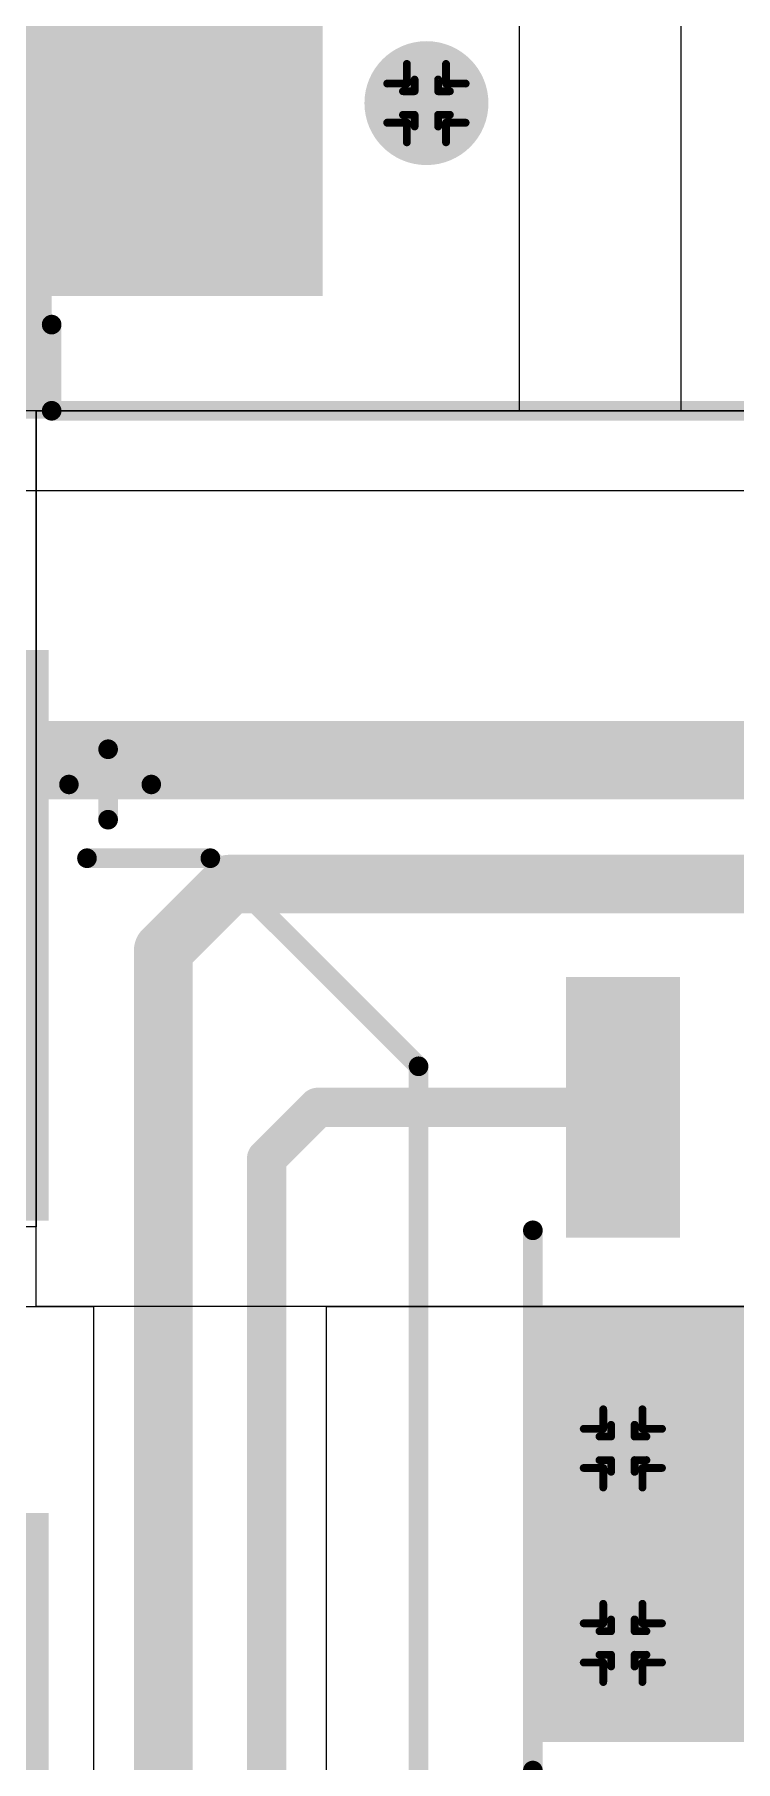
# Model space of a CAD drawing. Header units: inches. Extents: x -5 to 5258, y -4 to 5281.
# Drawn here: x 28.96 to 33.5, y 76.6 to 87.81 of the extents above; entities that cross this region are included whole.
import ezdxf

# ---------------------------------------------------------------- set-up
doc = ezdxf.new("R2010")
doc.units = ezdxf.units.IN
for name, color, linetype in [('Bottom Layer', 5, 'Continuous'), ('Bottom Solder', 6, 'Continuous'), ('Drill Drawing', 1, 'Continuous'), ('Top Layer', 1, 'Continuous'), ('Top Overlay', 2, 'Continuous'), ('Top Paste', 8, 'Continuous'), ('Top Solder', 216, 'Continuous'), ('Via Holes', 16, 'Continuous')]:
    doc.layers.add(name, color=color, linetype=linetype)

# ---------------------------------------------------------------- blocks, each defined once
blk = doc.blocks.new('8_SO_P____P___6')
at = {"layer": 'Top Layer'}
for points in [[(-3.475, 2.205), (-1.925, 2.205), (-1.925, 1.605), (-3.475, 1.605)], [(1.925, 2.205), (3.475, 2.205), (3.475, 1.605), (1.925, 1.605)], [(-1.144, 1.144), (1.144, 1.144), (1.144, -1.144), (-1.144, -1.144)], [(-3.475, 0.935), (-1.925, 0.935), (-1.925, 0.335), (-3.475, 0.335)], [(1.925, 0.935), (3.475, 0.935), (3.475, 0.335), (1.925, 0.335)], [(-3.475, -0.335), (-1.925, -0.335), (-1.925, -0.935), (-3.475, -0.935)], [(1.925, -0.335), (3.475, -0.335), (3.475, -0.935), (1.925, -0.935)], [(-3.475, -1.605), (-1.925, -1.605), (-1.925, -2.205), (-3.475, -2.205)], [(1.925, -1.605), (3.475, -1.605), (3.475, -2.205), (1.925, -2.205)]]:
    blk.add_hatch(color=1, dxfattribs=at).paths.add_polyline_path(points)
at = {"layer": 'Top Paste'}
for points in [[(-3.475, 2.205), (-1.925, 2.205), (-1.925, 1.605), (-3.475, 1.605)], [(1.925, 2.205), (3.475, 2.205), (3.475, 1.605), (1.925, 1.605)], [(-1.144, 1.144), (1.144, 1.144), (1.144, -1.144), (-1.144, -1.144)], [(-3.475, 0.935), (-1.925, 0.935), (-1.925, 0.335), (-3.475, 0.335)], [(1.925, 0.935), (3.475, 0.935), (3.475, 0.335), (1.925, 0.335)], [(-3.475, -0.335), (-1.925, -0.335), (-1.925, -0.935), (-3.475, -0.935)], [(1.925, -0.335), (3.475, -0.335), (3.475, -0.935), (1.925, -0.935)], [(-3.475, -1.605), (-1.925, -1.605), (-1.925, -2.205), (-3.475, -2.205)], [(1.925, -1.605), (3.475, -1.605), (3.475, -2.205), (1.925, -2.205)]]:
    blk.add_hatch(color=8, dxfattribs=at).paths.add_polyline_path(points)
at = {"layer": 'Top Solder'}
for points in [[(-3.545, 2.275), (-1.855, 2.275), (-1.855, 1.535), (-3.545, 1.535)], [(1.855, 2.275), (3.545, 2.275), (3.545, 1.535), (1.855, 1.535)], [(-1.214, 1.214), (1.214, 1.214), (1.214, -1.214), (-1.214, -1.214)], [(-3.545, 1.005), (-1.855, 1.005), (-1.855, 0.265), (-3.545, 0.265)], [(1.855, 1.005), (3.545, 1.005), (3.545, 0.265), (1.855, 0.265)], [(-3.545, -0.265), (-1.855, -0.265), (-1.855, -1.005), (-3.545, -1.005)], [(1.855, -0.265), (3.545, -0.265), (3.545, -1.005), (1.855, -1.005)], [(-3.545, -1.535), (-1.855, -1.535), (-1.855, -2.275), (-3.545, -2.275)], [(1.855, -1.535), (3.545, -1.535), (3.545, -2.275), (1.855, -2.275)]]:
    blk.add_hatch(color=216, dxfattribs=at).paths.add_polyline_path(points)
at = {"layer": 'Top Overlay', "const_width": 0.127}
for points in [[(-1.603, 2.489), (1.902, 2.489)], [(-3.763, 2.045), (-3.636, 1.918)], [(-3.763, 2.045), (-3.763, 1.791)], [(-3.636, 1.918), (-3.763, 1.791)], [(-1.603, -2.489), (1.902, -2.489)]]:
    blk.add_lwpolyline(points, dxfattribs=at)
at = {"layer": 'Top Overlay', "const_width": 0.0635}
for points in [[(-1.635, 2.489, 1), (-1.571, 2.489, 1)], [(1.87, 2.489, 1), (1.934, 2.489, 1)], [(-3.795, 2.045, 1), (-3.732, 2.045, 1)], [(-3.795, 2.045, 1), (-3.732, 2.045, 1)], [(-3.668, 1.918, 1), (-3.605, 1.918, 1)], [(-3.668, 1.918, 1), (-3.605, 1.918, 1)], [(-3.795, 1.791, 1), (-3.732, 1.791, 1)], [(-3.795, 1.791, 1), (-3.732, 1.791, 1)], [(-1.635, -2.489, 1), (-1.571, -2.489, 1)], [(1.87, -2.489, 1), (1.934, -2.489, 1)]]:
    blk.add_lwpolyline(points, format="xyb", close=True, dxfattribs=at)
blk = doc.blocks.new('SMC_119')
at = {"layer": 'Top Layer'}
blk.add_hatch(color=1, dxfattribs=at).paths.add_polyline_path([(-6, 2.15), (-1.9, 2.15), (-1.9, -2.15), (-6, -2.15)])
at = {"layer": 'Top Overlay'}
blk.add_hatch(color=2, dxfattribs=at).paths.add_polyline_path([(-7.239, -3.048), (-3.556, -3.048), (-3.556, -2.235), (-7.239, -2.235)])
at = {"layer": 'Top Paste'}
blk.add_hatch(color=8, dxfattribs=at).paths.add_polyline_path([(-6, 2.15), (-1.9, 2.15), (-1.9, -2.15), (-6, -2.15)])
at = {"layer": 'Top Solder'}
blk.add_hatch(color=216, dxfattribs=at).paths.add_polyline_path([(-6.102, 2.252), (-1.798, 2.252), (-1.798, -2.252), (-6.102, -2.252)])
at = {"layer": 'Top Overlay', "const_width": 0.127}
for points in [[(-3.556, -2.438), (-3.556, -2.997)], [(-3.556, -2.997), (3.581, -2.997)]]:
    blk.add_lwpolyline(points, dxfattribs=at)
at = {"layer": 'Top Overlay', "const_width": 0.0635}
for points in [[(-3.588, -2.438, 1), (-3.524, -2.438, 1)], [(-3.588, -2.997, 1), (-3.524, -2.997, 1)], [(-3.588, -2.997, 1), (-3.524, -2.997, 1)]]:
    blk.add_lwpolyline(points, format="xyb", close=True, dxfattribs=at)
blk = doc.blocks.new('50SVPF10M_136')
at = {"layer": 'Top Layer'}
for points in [[(-4.55, 0.8), (-1.05, 0.8), (-1.05, -0.8), (-4.55, -0.8)], [(1.05, 0.8), (4.55, 0.8), (4.55, -0.8), (1.05, -0.8)]]:
    blk.add_hatch(color=1, dxfattribs=at).paths.add_polyline_path(points)
at = {"layer": 'Top Paste'}
for points in [[(-4.55, 0.8), (-1.05, 0.8), (-1.05, -0.8), (-4.55, -0.8)], [(1.05, 0.8), (4.55, 0.8), (4.55, -0.8), (1.05, -0.8)]]:
    blk.add_hatch(color=8, dxfattribs=at).paths.add_polyline_path(points)
at = {"layer": 'Top Solder'}
for points in [[(-4.652, 0.902), (-0.948, 0.902), (-0.948, -0.902), (-4.652, -0.902)], [(0.948, 0.902), (4.652, 0.902), (4.652, -0.902), (0.948, -0.902)]]:
    blk.add_hatch(color=216, dxfattribs=at).paths.add_polyline_path(points)
at = {"layer": 'Top Overlay', "const_width": 0.127}
for points in [[(-3.3, 1.95), (-1.95, 3.3)], [(3.3, 3.3), (-1.95, 3.3)], [(3.3, 1.15), (3.3, 3.3)], [(-3.3, 1.15), (-3.3, 1.95)], [(-3.779, 1.033), (-3.779, 1.567)], [(-3.55, 1.287), (-4.007, 1.287)], [(-3.3, -1.95), (-3.3, -1.15)], [(3.3, -3.3), (3.3, -1.15)], [(-1.95, -3.3), (-3.3, -1.95)], [(3.3, -3.3), (-1.95, -3.3)]]:
    blk.add_lwpolyline(points, dxfattribs=at)
at = {"layer": 'Top Overlay', "const_width": 0.0635}
for points in [[(-1.982, 3.3, 1), (-1.918, 3.3, 1)], [(-1.982, 3.3, 1), (-1.918, 3.3, 1)], [(3.268, 3.3, 1), (3.332, 3.3, 1)], [(3.268, 3.3, 1), (3.332, 3.3, 1)], [(-3.332, 1.95, 1), (-3.268, 1.95, 1)], [(-3.332, 1.95, 1), (-3.268, 1.95, 1)], [(-3.81, 1.567, 1), (-3.747, 1.567, 1)], [(-4.039, 1.287, 1), (-3.975, 1.287, 1)], [(-3.582, 1.287, 1), (-3.518, 1.287, 1)], [(-3.332, 1.15, 1), (-3.268, 1.15, 1)], [(3.268, 1.15, 1), (3.332, 1.15, 1)], [(-3.81, 1.033, 1), (-3.747, 1.033, 1)], [(-3.332, -1.15, 1), (-3.268, -1.15, 1)], [(3.268, -1.15, 1), (3.332, -1.15, 1)], [(-3.332, -1.95, 1), (-3.268, -1.95, 1)], [(-3.332, -1.95, 1), (-3.268, -1.95, 1)], [(-1.982, -3.3, 1), (-1.918, -3.3, 1)], [(-1.982, -3.3, 1), (-1.918, -3.3, 1)], [(3.268, -3.3, 1), (3.332, -3.3, 1)], [(3.268, -3.3, 1), (3.332, -3.3, 1)]]:
    blk.add_lwpolyline(points, format="xyb", close=True, dxfattribs=at)

msp = doc.modelspace()

# ---------------------------------------------------------------- hatches: boundary and pattern name
at = {"layer": 'Bottom Layer'}
h = msp.add_hatch(color=5, dxfattribs=at)
edge = h.paths.add_edge_path()
edge.add_arc((31.496, 87.363), 0.3, 0, 360)
h = msp.add_hatch(color=5, dxfattribs=at)
edge = h.paths.add_edge_path()
edge.add_arc((32.77, 78.635), 0.3, 0, 360)
h = msp.add_hatch(color=5, dxfattribs=at)
edge = h.paths.add_edge_path()
edge.add_arc((32.77, 77.373), 0.3, 0, 360)
at = {"layer": 'Bottom Solder'}
h = msp.add_hatch(color=6, dxfattribs=at)
edge = h.paths.add_edge_path()
edge.add_arc((31.496, 87.363), 0.402, 0, 360)
h = msp.add_hatch(color=6, dxfattribs=at)
edge = h.paths.add_edge_path()
edge.add_arc((32.77, 78.635), 0.402, 0, 360)
h = msp.add_hatch(color=6, dxfattribs=at)
edge = h.paths.add_edge_path()
edge.add_arc((32.77, 77.373), 0.402, 0, 360)
at = {"layer": 'Top Layer'}
h = msp.add_hatch(color=1, dxfattribs=at)
edge = h.paths.add_edge_path()
edge.add_arc((31.496, 87.363), 0.3, 0, 360)
msp.add_hatch(color=1, dxfattribs=at).paths.add_polyline_path([(37.164, 79.564), (32.186, 79.564), (32.186, 76.731), (37.164, 76.731)])
h = msp.add_hatch(color=1, dxfattribs=at)
edge = h.paths.add_edge_path()
edge.add_arc((32.77, 78.635), 0.3, 0, 360)
h = msp.add_hatch(color=1, dxfattribs=at)
edge = h.paths.add_edge_path()
edge.add_arc((32.77, 77.373), 0.3, 0, 360)
at = {"layer": 'Top Solder'}
h = msp.add_hatch(color=216, dxfattribs=at)
edge = h.paths.add_edge_path()
edge.add_arc((31.496, 87.363), 0.402, 0, 360)
h = msp.add_hatch(color=216, dxfattribs=at)
edge = h.paths.add_edge_path()
edge.add_arc((32.77, 78.635), 0.402, 0, 360)
h = msp.add_hatch(color=216, dxfattribs=at)
edge = h.paths.add_edge_path()
edge.add_arc((32.77, 77.373), 0.402, 0, 360)
at = {"layer": 'Via Holes'}
h = msp.add_hatch(color=7, dxfattribs=at)
edge = h.paths.add_edge_path()
edge.add_arc((31.496, 87.363), 0.15, 0, 360)
h = msp.add_hatch(color=7, dxfattribs=at)
edge = h.paths.add_edge_path()
edge.add_arc((32.77, 78.635), 0.15, 0, 360)
h = msp.add_hatch(color=7, dxfattribs=at)
edge = h.paths.add_edge_path()
edge.add_arc((32.77, 77.373), 0.15, 0, 360)

# ---------------------------------------------------------------- linework, layer by layer
at = {"layer": 'Bottom Layer'}
for p, q in [((33.004, 85.367), (14.365, 85.367)), ((37.719, 85.367), (33.004, 85.367)), ((14.365, 84.849), (33.004, 84.849)), ((33.004, 84.849), (37.201, 84.849))]:
    msp.add_line(p, q, dxfattribs=at)
at = {"layer": 'Drill Drawing', "const_width": 0.0508}
for points in [[(31.369, 87.49), (31.369, 87.617)], [(31.369, 87.617), (31.623, 87.617)], [(31.623, 87.49), (31.623, 87.617)], [(31.242, 87.236), (31.242, 87.49)], [(31.242, 87.49), (31.369, 87.49)], [(31.42, 87.44), (31.42, 87.516)], [(31.42, 87.516), (31.572, 87.516)], [(31.572, 87.44), (31.572, 87.516)], [(31.623, 87.49), (31.75, 87.49)], [(31.75, 87.236), (31.75, 87.49)], [(31.344, 87.287), (31.344, 87.44)], [(31.344, 87.44), (31.42, 87.44)], [(31.572, 87.44), (31.648, 87.44)], [(31.648, 87.287), (31.648, 87.44)], [(31.344, 87.287), (31.42, 87.287)], [(31.42, 87.211), (31.42, 87.287)], [(31.572, 87.287), (31.648, 87.287)], [(31.572, 87.211), (31.572, 87.287)], [(31.242, 87.236), (31.369, 87.236)], [(31.369, 87.109), (31.369, 87.236)], [(31.42, 87.211), (31.572, 87.211)], [(31.623, 87.236), (31.75, 87.236)], [(31.623, 87.109), (31.623, 87.236)], [(31.369, 87.109), (31.623, 87.109)], [(32.643, 78.762), (32.643, 78.889)], [(32.643, 78.889), (32.897, 78.889)], [(32.897, 78.762), (32.897, 78.889)], [(32.516, 78.508), (32.516, 78.762)], [(32.516, 78.762), (32.643, 78.762)], [(32.694, 78.712), (32.694, 78.788)], [(32.694, 78.788), (32.846, 78.788)], [(32.846, 78.712), (32.846, 78.788)], [(32.897, 78.762), (33.024, 78.762)], [(33.024, 78.508), (33.024, 78.762)], [(32.617, 78.559), (32.617, 78.712)], [(32.617, 78.712), (32.694, 78.712)], [(32.846, 78.712), (32.922, 78.712)], [(32.922, 78.559), (32.922, 78.712)], [(32.617, 78.559), (32.694, 78.559)], [(32.694, 78.483), (32.694, 78.559)], [(32.846, 78.559), (32.922, 78.559)], [(32.846, 78.483), (32.846, 78.559)], [(32.516, 78.508), (32.643, 78.508)], [(32.643, 78.381), (32.643, 78.508)], [(32.694, 78.483), (32.846, 78.483)], [(32.897, 78.508), (33.024, 78.508)], [(32.897, 78.381), (32.897, 78.508)], [(32.643, 78.381), (32.897, 78.381)], [(32.643, 77.5), (32.643, 77.627)], [(32.643, 77.627), (32.897, 77.627)], [(32.897, 77.5), (32.897, 77.627)], [(32.694, 77.449), (32.694, 77.525)], [(32.694, 77.525), (32.846, 77.525)], [(32.846, 77.449), (32.846, 77.525)], [(32.516, 77.246), (32.516, 77.5)], [(32.516, 77.5), (32.643, 77.5)], [(32.617, 77.296), (32.617, 77.449)], [(32.617, 77.449), (32.694, 77.449)], [(32.846, 77.449), (32.922, 77.449)], [(32.897, 77.5), (33.024, 77.5)], [(32.922, 77.296), (32.922, 77.449)], [(33.024, 77.246), (33.024, 77.5)], [(32.617, 77.296), (32.694, 77.296)], [(32.694, 77.22), (32.694, 77.296)], [(32.846, 77.296), (32.922, 77.296)], [(32.846, 77.22), (32.846, 77.296)], [(32.516, 77.246), (32.643, 77.246)], [(32.643, 77.119), (32.643, 77.246)], [(32.694, 77.22), (32.846, 77.22)], [(32.897, 77.246), (33.024, 77.246)], [(32.897, 77.119), (32.897, 77.246)], [(32.643, 77.119), (32.897, 77.119)]]:
    msp.add_lwpolyline(points, dxfattribs=at)
at = {"layer": 'Drill Drawing', "const_width": 0.0254}
for points in [[(31.356, 87.617, 1), (31.382, 87.617, 1)], [(31.356, 87.617, 1), (31.382, 87.617, 1)], [(31.61, 87.617, 1), (31.636, 87.617, 1)], [(31.61, 87.617, 1), (31.636, 87.617, 1)], [(31.229, 87.49, 1), (31.255, 87.49, 1)], [(31.229, 87.49, 1), (31.255, 87.49, 1)], [(31.356, 87.49, 1), (31.382, 87.49, 1)], [(31.356, 87.49, 1), (31.382, 87.49, 1)], [(31.407, 87.516, 1), (31.432, 87.516, 1)], [(31.407, 87.516, 1), (31.432, 87.516, 1)], [(31.559, 87.516, 1), (31.585, 87.516, 1)], [(31.559, 87.516, 1), (31.585, 87.516, 1)], [(31.61, 87.49, 1), (31.636, 87.49, 1)], [(31.61, 87.49, 1), (31.636, 87.49, 1)], [(31.737, 87.49, 1), (31.763, 87.49, 1)], [(31.737, 87.49, 1), (31.763, 87.49, 1)], [(31.331, 87.44, 1), (31.356, 87.44, 1)], [(31.331, 87.44, 1), (31.356, 87.44, 1)], [(31.407, 87.44, 1), (31.432, 87.44, 1)], [(31.407, 87.44, 1), (31.432, 87.44, 1)], [(31.559, 87.44, 1), (31.585, 87.44, 1)], [(31.559, 87.44, 1), (31.585, 87.44, 1)], [(31.636, 87.44, 1), (31.661, 87.44, 1)], [(31.636, 87.44, 1), (31.661, 87.44, 1)], [(31.331, 87.287, 1), (31.356, 87.287, 1)], [(31.331, 87.287, 1), (31.356, 87.287, 1)], [(31.407, 87.287, 1), (31.432, 87.287, 1)], [(31.407, 87.287, 1), (31.432, 87.287, 1)], [(31.559, 87.287, 1), (31.585, 87.287, 1)], [(31.559, 87.287, 1), (31.585, 87.287, 1)], [(31.636, 87.287, 1), (31.661, 87.287, 1)], [(31.636, 87.287, 1), (31.661, 87.287, 1)], [(31.229, 87.236, 1), (31.255, 87.236, 1)], [(31.229, 87.236, 1), (31.255, 87.236, 1)], [(31.356, 87.236, 1), (31.382, 87.236, 1)], [(31.356, 87.236, 1), (31.382, 87.236, 1)], [(31.407, 87.211, 1), (31.432, 87.211, 1)], [(31.407, 87.211, 1), (31.432, 87.211, 1)], [(31.559, 87.211, 1), (31.585, 87.211, 1)], [(31.559, 87.211, 1), (31.585, 87.211, 1)], [(31.61, 87.236, 1), (31.636, 87.236, 1)], [(31.61, 87.236, 1), (31.636, 87.236, 1)], [(31.737, 87.236, 1), (31.763, 87.236, 1)], [(31.737, 87.236, 1), (31.763, 87.236, 1)], [(31.356, 87.109, 1), (31.382, 87.109, 1)], [(31.356, 87.109, 1), (31.382, 87.109, 1)], [(31.61, 87.109, 1), (31.636, 87.109, 1)], [(31.61, 87.109, 1), (31.636, 87.109, 1)], [(32.63, 78.889, 1), (32.655, 78.889, 1)], [(32.63, 78.889, 1), (32.655, 78.889, 1)], [(32.884, 78.889, 1), (32.909, 78.889, 1)], [(32.884, 78.889, 1), (32.909, 78.889, 1)], [(32.503, 78.762, 1), (32.528, 78.762, 1)], [(32.503, 78.762, 1), (32.528, 78.762, 1)], [(32.63, 78.762, 1), (32.655, 78.762, 1)], [(32.63, 78.762, 1), (32.655, 78.762, 1)], [(32.681, 78.788, 1), (32.706, 78.788, 1)], [(32.681, 78.788, 1), (32.706, 78.788, 1)], [(32.833, 78.788, 1), (32.859, 78.788, 1)], [(32.833, 78.788, 1), (32.859, 78.788, 1)], [(32.884, 78.762, 1), (32.909, 78.762, 1)], [(32.884, 78.762, 1), (32.909, 78.762, 1)], [(33.011, 78.762, 1), (33.036, 78.762, 1)], [(33.011, 78.762, 1), (33.036, 78.762, 1)], [(32.605, 78.712, 1), (32.63, 78.712, 1)], [(32.605, 78.712, 1), (32.63, 78.712, 1)], [(32.681, 78.712, 1), (32.706, 78.712, 1)], [(32.681, 78.712, 1), (32.706, 78.712, 1)], [(32.833, 78.712, 1), (32.859, 78.712, 1)], [(32.833, 78.712, 1), (32.859, 78.712, 1)], [(32.909, 78.712, 1), (32.935, 78.712, 1)], [(32.909, 78.712, 1), (32.935, 78.712, 1)], [(32.605, 78.559, 1), (32.63, 78.559, 1)], [(32.605, 78.559, 1), (32.63, 78.559, 1)], [(32.681, 78.559, 1), (32.706, 78.559, 1)], [(32.681, 78.559, 1), (32.706, 78.559, 1)], [(32.833, 78.559, 1), (32.859, 78.559, 1)], [(32.833, 78.559, 1), (32.859, 78.559, 1)], [(32.909, 78.559, 1), (32.935, 78.559, 1)], [(32.909, 78.559, 1), (32.935, 78.559, 1)], [(32.503, 78.508, 1), (32.528, 78.508, 1)], [(32.503, 78.508, 1), (32.528, 78.508, 1)], [(32.63, 78.508, 1), (32.655, 78.508, 1)], [(32.63, 78.508, 1), (32.655, 78.508, 1)], [(32.681, 78.483, 1), (32.706, 78.483, 1)], [(32.681, 78.483, 1), (32.706, 78.483, 1)], [(32.833, 78.483, 1), (32.859, 78.483, 1)], [(32.833, 78.483, 1), (32.859, 78.483, 1)], [(32.884, 78.508, 1), (32.909, 78.508, 1)], [(32.884, 78.508, 1), (32.909, 78.508, 1)], [(33.011, 78.508, 1), (33.036, 78.508, 1)], [(33.011, 78.508, 1), (33.036, 78.508, 1)], [(32.63, 78.381, 1), (32.655, 78.381, 1)], [(32.63, 78.381, 1), (32.655, 78.381, 1)], [(32.884, 78.381, 1), (32.909, 78.381, 1)], [(32.884, 78.381, 1), (32.909, 78.381, 1)], [(32.63, 77.627, 1), (32.655, 77.627, 1)], [(32.63, 77.627, 1), (32.655, 77.627, 1)], [(32.884, 77.627, 1), (32.909, 77.627, 1)], [(32.884, 77.627, 1), (32.909, 77.627, 1)], [(32.681, 77.525, 1), (32.706, 77.525, 1)], [(32.681, 77.525, 1), (32.706, 77.525, 1)], [(32.833, 77.525, 1), (32.859, 77.525, 1)], [(32.833, 77.525, 1), (32.859, 77.525, 1)], [(32.503, 77.5, 1), (32.528, 77.5, 1)], [(32.503, 77.5, 1), (32.528, 77.5, 1)], [(32.605, 77.449, 1), (32.63, 77.449, 1)], [(32.605, 77.449, 1), (32.63, 77.449, 1)], [(32.63, 77.5, 1), (32.655, 77.5, 1)], [(32.63, 77.5, 1), (32.655, 77.5, 1)], [(32.681, 77.449, 1), (32.706, 77.449, 1)], [(32.681, 77.449, 1), (32.706, 77.449, 1)], [(32.833, 77.449, 1), (32.859, 77.449, 1)], [(32.833, 77.449, 1), (32.859, 77.449, 1)], [(32.884, 77.5, 1), (32.909, 77.5, 1)], [(32.884, 77.5, 1), (32.909, 77.5, 1)], [(32.909, 77.449, 1), (32.935, 77.449, 1)], [(32.909, 77.449, 1), (32.935, 77.449, 1)], [(33.011, 77.5, 1), (33.036, 77.5, 1)], [(33.011, 77.5, 1), (33.036, 77.5, 1)], [(32.605, 77.296, 1), (32.63, 77.296, 1)], [(32.605, 77.296, 1), (32.63, 77.296, 1)], [(32.681, 77.296, 1), (32.706, 77.296, 1)], [(32.681, 77.296, 1), (32.706, 77.296, 1)], [(32.833, 77.296, 1), (32.859, 77.296, 1)], [(32.833, 77.296, 1), (32.859, 77.296, 1)], [(32.909, 77.296, 1), (32.935, 77.296, 1)], [(32.909, 77.296, 1), (32.935, 77.296, 1)], [(32.503, 77.246, 1), (32.528, 77.246, 1)], [(32.503, 77.246, 1), (32.528, 77.246, 1)], [(32.63, 77.246, 1), (32.655, 77.246, 1)], [(32.63, 77.246, 1), (32.655, 77.246, 1)], [(32.681, 77.22, 1), (32.706, 77.22, 1)], [(32.681, 77.22, 1), (32.706, 77.22, 1)], [(32.833, 77.22, 1), (32.859, 77.22, 1)], [(32.833, 77.22, 1), (32.859, 77.22, 1)], [(32.884, 77.246, 1), (32.909, 77.246, 1)], [(32.884, 77.246, 1), (32.909, 77.246, 1)], [(33.011, 77.246, 1), (33.036, 77.246, 1)], [(33.011, 77.246, 1), (33.036, 77.246, 1)], [(32.63, 77.119, 1), (32.655, 77.119, 1)], [(32.63, 77.119, 1), (32.655, 77.119, 1)], [(32.884, 77.119, 1), (32.909, 77.119, 1)], [(32.884, 77.119, 1), (32.909, 77.119, 1)]]:
    msp.add_lwpolyline(points, format="xyb", close=True, dxfattribs=at)
at = {"layer": 'Top Layer'}
for p, q in [((32.097, 102.167), (32.097, 85.367)), ((33.147, 85.367), (33.147, 102.167)), ((28.965, 79.555), (28.965, 85.367)), ((28.965, 85.367), (36.279, 85.367)), ((32.097, 85.367), (28.965, 85.367)), ((28.965, 85.367), (28.965, 80.073)), ((36.279, 85.367), (33.147, 85.367)), ((28.965, 80.073), (26.143, 80.073)), ((26.143, 79.555), (29.337, 79.555)), ((36.279, 79.555), (28.965, 79.555)), ((29.337, 79.555), (29.337, 71.424)), ((30.848, 73.496), (30.848, 79.555)), ((30.848, 79.555), (36.279, 79.555))]:
    msp.add_line(p, q, dxfattribs=at)
for points, const_width in [([(28.691, 83.101), (35.31, 83.101)], 0.508), ([(29.79, 81.867), (30.219, 82.296)], 0.381), ([(30.219, 82.296), (33.817, 82.296)], 0.381), ([(29.79, 71.424), (29.79, 81.867)], 0.381), ([(30.46, 80.516), (30.792, 80.848)], 0.254), ([(30.792, 80.848), (32.77, 80.848)], 0.254), ([(30.46, 72.212), (30.46, 80.516)], 0.254)]:
    msp.add_lwpolyline(points, dxfattribs=dict(at, const_width=const_width))
for points, const_width in [([(30.124, 82.296, 1), (30.314, 82.296, 1)], 0.191), ([(30.124, 82.296, 1), (30.314, 82.296, 1)], 0.191), ([(29.695, 81.867, 1), (29.885, 81.867, 1)], 0.191), ([(29.695, 81.867, 1), (29.885, 81.867, 1)], 0.191), ([(30.728, 80.848, 1), (30.855, 80.848, 1)], 0.127), ([(30.728, 80.848, 1), (30.855, 80.848, 1)], 0.127), ([(32.706, 80.848, 1), (32.833, 80.848, 1)], 0.127), ([(30.396, 80.516, 1), (30.523, 80.516, 1)], 0.127), ([(30.396, 80.516, 1), (30.523, 80.516, 1)], 0.127)]:
    msp.add_lwpolyline(points, format="xyb", close=True, dxfattribs=dict(at, const_width=const_width))

# ---------------------------------------------------------------- block references
msp.add_blockref('SMC_119', (32.622, 88.364))
for name, p, rotation in [('50SVPF10M_136', (28.145, 79.164), 270), ('8_SO_P____P___6', (34.675, 78.148), 90)]:
    msp.add_blockref(name, p, dxfattribs=dict(rotation=rotation))

doc.saveas('drawing.dxf')
